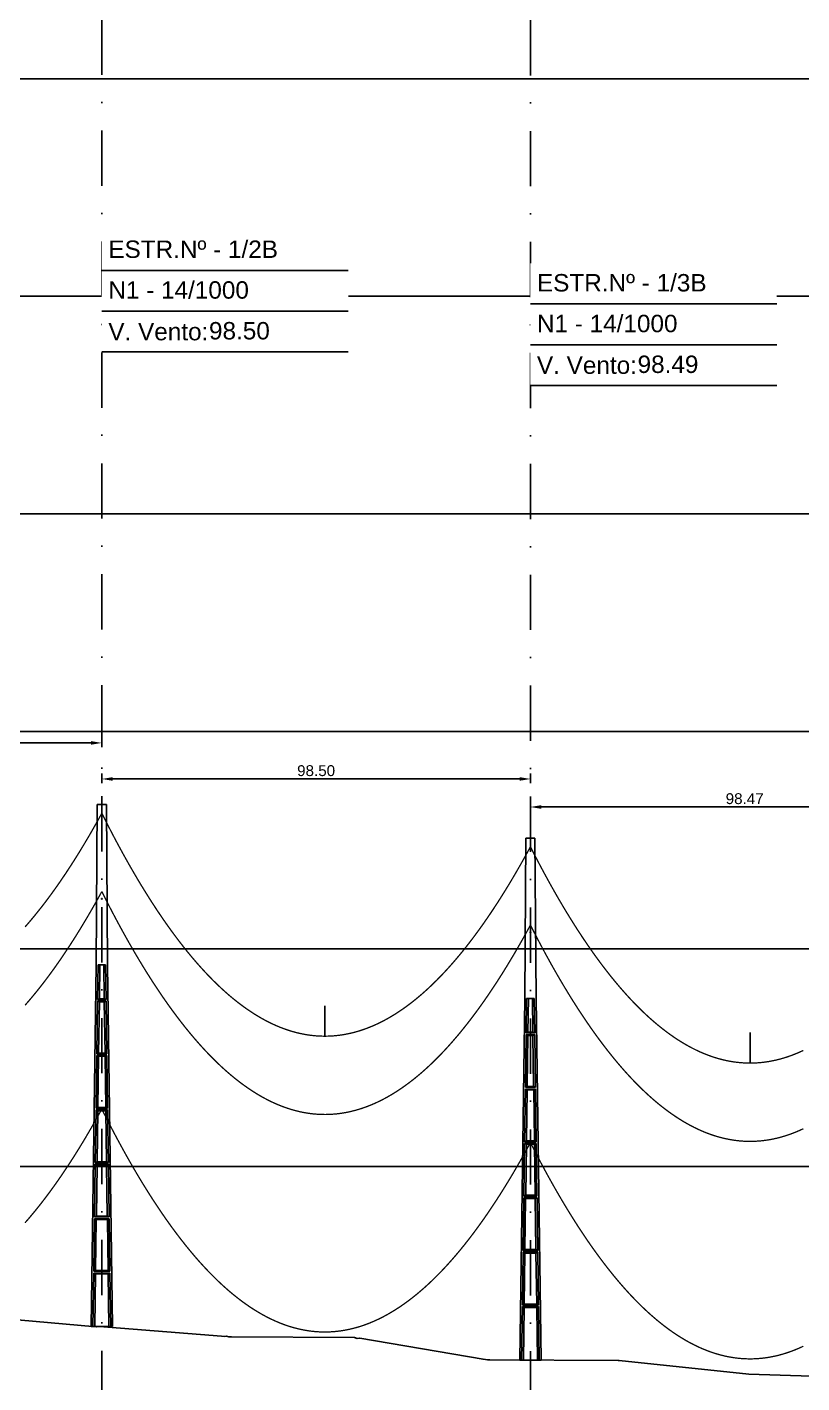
# Model space of a CAD drawing. Header units: metres. Extents: x -121 to 9872, y 3505 to 10721.
# Drawn here: x 1150.8 to 1328.8, y 6977.2 to 7288.9 of the extents above; entities that cross this region are included whole.
import ezdxf
from ezdxf.enums import TextEntityAlignment as Align

# ---------------------------------------------------------------- set-up
doc = ezdxf.new("R2010")
doc.units = ezdxf.units.M
doc.set_wipeout_variables(frame=1)
doc.header["$PDMODE"] = 2
doc.linetypes.add('DASHDOT', pattern=[25.4, 12.7, -6.35, 0, -6.35])
doc.linetypes.add('DASHED', pattern=[0.75, 0.5, -0.25])
for name, color, linetype in [('C-ROAD-PROF', 2, 'DASHED'), ('Cabeçalho', 7, 'Continuous'), ('CON-EOL- CA ORCHID', 240, 'Continuous'), ('CON-EOL- FO', 101, 'Continuous'), ('CON-EOL- PROJEÇÃO', 22, 'Continuous'), ('cotas', 7, 'Continuous'), ('GRID', 253, 'Continuous'), ('Ind_Bloco', 7, 'Continuous'), ('POSTE DT', 7, 'Continuous')]:
    doc.layers.add(name, color=color, linetype=linetype)
doc.styles.add('Arial', font='arial.ttf')
doc.styles.add('SIMM-PADRÃO_(TXT)', font='arial.ttf', dxfattribs={"height": 2})
doc.styles.get("Standard").update_dxf_attribs({"font": 'arial.ttf'})
doc.dimstyles.new('ISO-25', dxfattribs={"dimtxt": 2.5, "dimasz": 2.5, "dimexe": 1.25, "dimexo": 0.625, "dimtad": 1, "dimzin": 1, "dimtxsty": 'Standard', "dimcen": 2.5, "dimaunit": 1, "dimadec": 3, "dimazin": 3, "dimtfac": 1, "dimtmove": 0, "dimatfit": 3, "dimfxlon": 1, "dimarcsym": 0})

# ---------------------------------------------------------------- blocks, each defined once
blk = doc.blocks.new('*U1')
at = {"layer": 'POSTE DT', "extrusion": (0, 1, 0)}
for p, q in [((-3.31, 378.23), (-4.05, 262)), ((-3.31, 378.23), (3.31, 378.23)), ((3.31, 378.23), (4.06, 262)), ((-4.05, 262), (-7.72, 0)), ((-4.05, 262), (-4.05, 262)), ((-2.73, 262), (-3.08, 237.05)), ((-2.73, 262), (2.75, 262)), ((-1.42, 262), (-1.77, 237.57)), ((1.43, 262), (1.77, 237.57)), ((2.75, 262), (3.1, 237.05)), ((4.06, 262), (7.72, 0)), ((3.1, 237.05), (-3.08, 237.05)), ((-3.1, 235.74), (-3.63, 197.65)), ((3.11, 235.73), (-3.1, 235.74)), ((-1.8, 235.21), (-2.32, 198.19)), ((1.8, 235.21), (2.32, 198.19)), ((3.11, 235.73), (3.65, 197.65)), ((-3.65, 196.34), (-4.19, 158.25)), ((-2.35, 195.8), (-2.87, 158.8)), ((2.35, 195.8), (2.87, 158.8)), ((3.66, 196.34), (4.2, 158.25)), ((-4.21, 156.94), (-4.74, 118.85)), ((-2.9, 156.39), (-3.42, 119.41)), ((2.91, 156.39), (3.42, 119.41)), ((4.21, 156.94), (4.75, 118.85)), ((4.75, 118.85), (-4.74, 118.85)), ((-4.76, 117.54), (-5.29, 79.45)), ((4.77, 117.54), (-4.76, 117.54)), ((-3.46, 116.98), (-3.97, 80.02)), ((3.46, 116.98), (3.98, 80.02)), ((4.77, 117.54), (5.3, 79.45)), ((5.3, 79.45), (-5.29, 79.45)), ((-5.31, 78.14), (-5.85, 40.06)), ((5.32, 78.14), (-5.31, 78.14)), ((-4.01, 77.57), (-4.53, 40.63)), ((4.01, 77.57), (4.53, 40.63)), ((5.32, 78.14), (5.85, 40.06)), ((5.85, 40.06), (-5.85, 40.06)), ((-5.86, 38.74), (-6.41, 0)), ((5.87, 38.74), (-5.86, 38.74)), ((-4.56, 38.17), (-5.1, 0)), ((4.56, 38.17), (5.1, 0)), ((5.87, 38.74), (6.41, 0)), ((-6.41, 0), (-7.72, 0)), ((-5.1, 0), (-6.41, 0)), ((5.1, 0), (-5.1, 0)), ((6.41, 0), (5.1, 0)), ((7.72, 0), (6.41, 0))]:
    blk.add_line(p, q, dxfattribs=at)
at = {"layer": 'POSTE DT', "ltscale": 3}
for points in [[(-3.63, 197.65), (3.65, 197.65)], [(-3.65, 196.34), (3.66, 196.34)], [(4.2, 158.25), (-4.19, 158.25)], [(-4.21, 156.94), (4.21, 156.94)]]:
    blk.add_lwpolyline(points, dxfattribs=at)
at = {"layer": 'POSTE DT'}
for points, knots in [([(0.25, 309.94), (0.25, 309.93), (0.25, 309.93), (0.25, 309.92), (0.25, 309.91), (0.25, 309.9), (0.25, 309.89), (0.24, 309.85), (0.22, 309.82), (0.19, 309.77), (0.16, 309.74), (0.11, 309.71), (0.08, 309.7), (0.01, 309.68), (-0.02, 309.68), (-0.08, 309.7), (-0.11, 309.71), (-0.16, 309.74), (-0.18, 309.76), (-0.21, 309.8), (-0.22, 309.82), (-0.24, 309.85), (-0.24, 309.87), (-0.25, 309.89), (-0.25, 309.9), (-0.25, 309.92), (-0.25, 309.92), (-0.25, 309.93), (-0.25, 309.94), (-0.25, 309.95), (-0.25, 309.95), (-0.25, 309.96), (-0.25, 309.97), (-0.24, 310), (-0.23, 310.02), (-0.21, 310.07), (-0.2, 310.09), (-0.15, 310.14), (-0.13, 310.15), (-0.07, 310.18), (-0.03, 310.19), (0.03, 310.19), (0.06, 310.18), (0.12, 310.16), (0.14, 310.14), (0.18, 310.11), (0.2, 310.09), (0.21, 310.06), (0.22, 310.05), (0.23, 310.04), (0.24, 310.01), (0.24, 309.99), (0.25, 309.97), (0.25, 309.96), (0.25, 309.95), (0.25, 309.94), (0.25, 309.94), (0.25, 309.94), (0.25, 309.94)], [-54.728303, -54.728303, -54.728303, -54.728303, -54.309038, -54.309038, -53.647169, -53.647169, -52.532885, -52.532885, -48.86224, -48.86224, -45.282765, -45.282765, -41.52867, -41.52867, -37.867486, -37.867486, -34.454589, -34.454589, -31.301423, -31.301423, -28.48103, -28.48103, -26.961755, -26.961755, -25.7544, -25.7544, -25.136228, -25.136228, -24.64409, -24.64409, -24.094201, -24.094201, -23.191199, -23.191199, -20.494482, -20.494482, -17.342863, -17.342863, -13.645538, -13.645538, -9.835989, -9.835989, -6.296781, -6.296781, -3.005029, -3.005029, 0, 0, 0, 1.527594, 1.527594, 3.697216, 3.697216, 4.489727, 4.489727, 5.01438, 5.01438, 5.095313, 5.095313, 5.095313, 5.095313]), ([(-1.77, 237.57), (-1.99, 237.49), (-2.21, 237.4), (-2.64, 237.22), (-2.86, 237.14), (-3.08, 237.05)], [0, 0, 0, 0, 56.660495, 56.660495, 113.412826, 113.412826, 113.412826, 113.412826]), ([(1.77, 237.57), (1.18, 237.57), (0.59, 237.57), (-0.59, 237.57), (-1.18, 237.57), (-1.77, 237.57)], [0, 0, 0, 0, 67.306894, 67.306894, 134.614447, 134.614447, 134.614447, 134.614447]), ([(3.1, 237.05), (2.87, 237.14), (2.65, 237.23), (2.21, 237.4), (1.99, 237.49), (1.77, 237.57)], [0, 0, 0, 0, 56.738948, 56.738948, 113.38731, 113.38731, 113.38731, 113.38731]), ([(-3.1, 235.74), (-2.88, 235.65), (-2.67, 235.56), (-2.23, 235.39), (-2.02, 235.3), (-1.8, 235.21)], [0.055576, 0.055576, 0.055576, 0.055576, 56.767409, 56.767409, 113.50757, 113.50757, 113.50757, 113.50757]), ([(-1.8, 235.21), (-1.2, 235.21), (-0.6, 235.21), (0.6, 235.21), (1.2, 235.21), (1.8, 235.21)], [0, 0, 0, 0, 68.567797, 68.567797, 137.136247, 137.136247, 137.136247, 137.136247]), ([(1.8, 235.21), (2.02, 235.3), (2.24, 235.38), (2.68, 235.56), (2.89, 235.65), (3.11, 235.73)], [0, 0, 0, 0, 56.845349, 56.845349, 113.599799, 113.599799, 113.599799, 113.599799]), ([(-2.32, 198.19), (-2.54, 198.1), (-2.76, 198.01), (-3.2, 197.83), (-3.41, 197.74), (-3.63, 197.65)], [0, 0, 0, 0, 63.412073, 63.412073, 126.777421, 126.777421, 126.777421, 126.777421]), ([(2.32, 198.19), (1.55, 198.19), (0.77, 198.19), (-0.77, 198.19), (-1.55, 198.19), (-2.32, 198.19)], [0, 0, 0, 0, 88.31008, 88.31008, 176.620652, 176.620652, 176.620652, 176.620652]), ([(3.65, 197.65), (3.43, 197.74), (3.2, 197.83), (2.76, 198.01), (2.54, 198.1), (2.32, 198.19)], [0, 0, 0, 0, 63.488119, 63.488119, 126.880939, 126.880939, 126.880939, 126.880939]), ([(-3.65, 196.34), (-3.43, 196.25), (-3.22, 196.16), (-2.78, 195.98), (-2.57, 195.89), (-2.35, 195.8)], [0.054307, 0.054307, 0.054307, 0.054307, 63.527131, 63.527131, 127.063246, 127.063246, 127.063246, 127.063246]), ([(-2.35, 195.8), (-1.57, 195.8), (-0.78, 195.8), (0.79, 195.8), (1.57, 195.8), (2.35, 195.8)], [0, 0, 0, 0, 89.585713, 89.585713, 179.17191, 179.17191, 179.17191, 179.17191]), ([(2.35, 195.8), (2.57, 195.89), (2.79, 195.98), (3.23, 196.16), (3.45, 196.25), (3.66, 196.34)], [0, 0, 0, 0, 63.60246, 63.60246, 127.109696, 127.109696, 127.109696, 127.109696]), ([(-2.87, 158.8), (-3.09, 158.71), (-3.31, 158.62), (-3.75, 158.43), (-3.97, 158.34), (-4.19, 158.25)], [0, 0, 0, 0, 70.301707, 70.301707, 140.590947, 140.590947, 140.590947, 140.590947]), ([(2.87, 158.8), (1.92, 158.8), (0.96, 158.8), (-0.96, 158.8), (-1.91, 158.8), (-2.87, 158.8)], [0, 0, 0, 0, 109.314454, 109.314454, 218.629264, 218.629264, 218.629264, 218.629264]), ([(4.2, 158.25), (3.98, 158.34), (3.76, 158.44), (3.31, 158.62), (3.09, 158.71), (2.87, 158.8)], [0, 0, 0, 0, 70.379198, 70.379198, 140.659718, 140.659718, 140.659718, 140.659718]), ([(-4.21, 156.94), (-3.99, 156.85), (-3.77, 156.75), (-3.34, 156.57), (-3.12, 156.48), (-2.9, 156.39)], [0.053423, 0.053423, 0.053423, 0.053423, 70.429742, 70.429742, 140.90167, 140.90167, 140.90167, 140.90167]), ([(-2.9, 156.39), (-1.94, 156.39), (-0.97, 156.39), (0.97, 156.39), (1.94, 156.39), (2.91, 156.39)], [0, 0, 0, 0, 110.60219, 110.60219, 221.20473, 221.20473, 221.20473, 221.20473]), ([(2.91, 156.39), (3.12, 156.48), (3.34, 156.57), (3.78, 156.75), (4, 156.85), (4.21, 156.94)], [0, 0, 0, 0, 70.506649, 70.506649, 140.914701, 140.914701, 140.914701, 140.914701]), ([(-3.42, 119.41), (-3.64, 119.32), (-3.86, 119.23), (-4.3, 119.04), (-4.52, 118.95), (-4.74, 118.85)], [0, 0, 0, 0, 77.299547, 77.299547, 154.618634, 154.618634, 154.618634, 154.618634]), ([(3.42, 119.41), (2.28, 119.41), (1.14, 119.41), (-1.14, 119.41), (-2.28, 119.41), (-3.42, 119.41)], [0, 0, 0, 0, 130.319901, 130.319901, 260.640046, 260.640046, 260.640046, 260.640046]), ([(4.75, 118.85), (4.53, 118.95), (4.31, 119.04), (3.87, 119.23), (3.64, 119.32), (3.42, 119.41)], [0, 0, 0, 0, 77.381597, 77.381597, 154.66183, 154.66183, 154.66183, 154.66183]), ([(-4.76, 117.54), (-4.54, 117.45), (-4.32, 117.35), (-3.89, 117.17), (-3.67, 117.07), (-3.46, 116.98)], [0.052784, 0.052784, 0.052784, 0.052784, 77.438432, 77.438432, 154.950301, 154.950301, 154.950301, 154.950301]), ([(-3.46, 116.98), (-2.3, 116.98), (-1.15, 116.98), (1.15, 116.98), (2.31, 116.98), (3.46, 116.98)], [0, 0, 0, 0, 131.617604, 131.617604, 263.235447, 263.235447, 263.235447, 263.235447]), ([(3.46, 116.98), (3.68, 117.07), (3.89, 117.17), (4.33, 117.35), (4.55, 117.45), (4.77, 117.54)], [0, 0, 0, 0, 77.520013, 77.520013, 154.938747, 154.938747, 154.938747, 154.938747]), ([(-3.97, 80.02), (-4.19, 79.93), (-4.41, 79.83), (-4.85, 79.64), (-5.07, 79.55), (-5.29, 79.45)], [0, 0, 0, 0, 84.379671, 84.379671, 168.809376, 168.809376, 168.809376, 168.809376]), ([(3.98, 80.02), (2.65, 80.02), (1.33, 80.02), (-1.32, 80.02), (-2.65, 80.02), (-3.97, 80.02)], [0, 0, 0, 0, 151.326157, 151.326157, 302.652465, 302.652465, 302.652465, 302.652465]), ([(5.3, 79.45), (5.08, 79.55), (4.86, 79.64), (4.42, 79.83), (4.2, 79.93), (3.98, 80.02)], [0, 0, 0, 0, 84.46863, 84.46863, 168.833721, 168.833721, 168.833721, 168.833721]), ([(-5.31, 78.14), (-5.09, 78.05), (-4.88, 77.95), (-4.44, 77.76), (-4.23, 77.67), (-4.01, 77.57)], [0.052308, 0.052308, 0.052308, 0.052308, 84.527725, 84.527725, 169.158824, 169.158824, 169.158824, 169.158824]), ([(-4.01, 77.57), (-2.67, 77.57), (-1.34, 77.57), (1.34, 77.57), (2.67, 77.57), (4.01, 77.57)], [0, 0, 0, 0, 152.632212, 152.632212, 305.264569, 305.264569, 305.264569, 305.264569]), ([(4.01, 77.57), (4.23, 77.67), (4.45, 77.76), (4.88, 77.95), (5.1, 78.05), (5.32, 78.14)], [0, 0, 0, 0, 84.616316, 84.616316, 169.129178, 169.129178, 169.129178, 169.129178]), ([(-4.53, 40.63), (-4.75, 40.53), (-4.97, 40.44), (-5.41, 40.25), (-5.63, 40.15), (-5.85, 40.06)], [0, 0, 0, 0, 91.523648, 91.523648, 183.126775, 183.126775, 183.126775, 183.126775]), ([(4.53, 40.63), (3.02, 40.63), (1.51, 40.63), (-1.51, 40.63), (-3.02, 40.63), (-4.53, 40.63)], [0, 0, 0, 0, 172.33304, 172.33304, 344.666151, 344.666151, 344.666151, 344.666151]), ([(5.85, 40.06), (5.63, 40.15), (5.41, 40.25), (4.97, 40.44), (4.75, 40.53), (4.53, 40.63)], [0, 0, 0, 0, 91.621326, 91.621326, 183.137324, 183.137324, 183.137324, 183.137324]), ([(-5.86, 38.74), (-5.65, 38.65), (-5.43, 38.55), (-5, 38.36), (-4.78, 38.26), (-4.56, 38.17)], [0.026524, 0.026524, 0.026524, 0.026524, 91.679563, 91.679563, 183.466041, 183.466041, 183.466041, 183.466041]), ([(-4.56, 38.17), (-3.04, 38.17), (-1.52, 38.17), (1.52, 38.17), (3.04, 38.17), (4.56, 38.17)], [0, 0, 0, 0, 173.646192, 173.646192, 347.292451, 347.292451, 347.292451, 347.292451]), ([(4.56, 38.17), (4.78, 38.26), (5, 38.36), (5.43, 38.55), (5.65, 38.65), (5.87, 38.74)], [0, 0, 0, 0, 91.776928, 91.776928, 183.448614, 183.448614, 183.448614, 183.448614])]:
    blk.add_open_spline(points, degree=3, knots=knots, dxfattribs=at)
blk = doc.blocks.new('*D333')
at = {"layer": 'cotas', "color": 0, "lineweight": -2, "transparency": 16777216}
for p, q in [((1069.43, 7123.31), (1069.43, 7125.56)), ((1167.94, 7123.31), (1167.94, 7125.56)), ((1071.93, 7124.31), (1165.44, 7124.31))]:
    blk.add_line(p, q, dxfattribs=at)
at = {"layer": 'cotas', "color": 0, "transparency": 16777216}
for points in [[(1071.93, 7124.73), (1071.93, 7123.89), (1069.43, 7124.31)], [(1165.44, 7124.73), (1165.44, 7123.89), (1167.94, 7124.31)]]:
    blk.add_solid(points, dxfattribs=at)
at = {"layer": 'Defpoints', "color": 0, "transparency": 16777216}
for p in [(1167.94, 7124.31), (1069.43, 7119.74), (1167.94, 7110.14)]:
    blk.add_point(p, dxfattribs=at)
at = {"layer": 'cotas', "color": 0, "transparency": 16777216, "insert": (1119.33, 7126.21), "char_height": 2.5, "attachment_point": 5}
blk.add_mtext('98.50', dxfattribs=at)
blk = doc.blocks.new('*D334')
at = {"layer": 'cotas', "color": 0, "lineweight": -2, "transparency": 16777216}
for p, q in [((1167.94, 7115.02), (1167.94, 7117.27)), ((1170.44, 7116.02), (1263.93, 7116.02)), ((1266.43, 7115.02), (1266.43, 7117.27))]:
    blk.add_line(p, q, dxfattribs=at)
at = {"layer": 'cotas', "color": 0, "transparency": 16777216}
for points in [[(1170.44, 7116.44), (1170.44, 7115.61), (1167.94, 7116.02)], [(1263.93, 7116.44), (1263.93, 7115.61), (1266.43, 7116.02)]]:
    blk.add_solid(points, dxfattribs=at)
at = {"layer": 'Defpoints', "color": 0, "transparency": 16777216}
for p in [(1266.43, 7116.02), (1167.94, 7110.14), (1266.43, 7102.46)]:
    blk.add_point(p, dxfattribs=at)
at = {"layer": 'cotas', "color": 0, "transparency": 16777216, "insert": (1217.18, 7117.92), "char_height": 2.5, "attachment_point": 5}
blk.add_mtext('98.50', dxfattribs=at)
blk = doc.blocks.new('*D335')
at = {"layer": 'cotas', "color": 0, "lineweight": -2, "transparency": 16777216}
for p, q in [((1266.43, 7108.58), (1266.43, 7110.83)), ((1268.93, 7109.58), (1362.4, 7109.58)), ((1364.9, 7108.58), (1364.9, 7110.83))]:
    blk.add_line(p, q, dxfattribs=at)
at = {"layer": 'cotas', "color": 0, "transparency": 16777216}
for points in [[(1268.93, 7110), (1268.93, 7109.16), (1266.43, 7109.58)], [(1362.4, 7110), (1362.4, 7109.16), (1364.9, 7109.58)]]:
    blk.add_solid(points, dxfattribs=at)
at = {"layer": 'Defpoints', "color": 0, "transparency": 16777216}
for p in [(1364.9, 7109.58), (1266.43, 7102.46), (1364.9, 7097.63)]:
    blk.add_point(p, dxfattribs=at)
at = {"layer": 'cotas', "color": 0, "transparency": 16777216, "insert": (1315.67, 7111.48), "char_height": 2.5, "attachment_point": 5}
blk.add_mtext('98.47', dxfattribs=at)
blk = doc.blocks.new('BlocoCabecalho')
blk.add_wipeout([(-11.66, -3.34), (44.97, -3.34), (44.97, -31.45), (-11.66, -31.45)])
for points in [[(-11.66, -12.71), (44.97, -12.71)], [(-11.66, -22.08), (44.97, -22.08)], [(-11.66, -31.45), (44.97, -31.45)]]:
    blk.add_lwpolyline(points)
at = {"style": 'SIMM-PADRÃO_(TXT)'}
for tag, p in [('ESTRUTURANUM', (-10.16, -11.03)), ('TIPO_ESFORÇO', (-10.16, -20.4)), ('VÃOVENTO', (12.97, -29.77))]:
    blk.add_attdef(tag, text='', height=4, dxfattribs=at).set_placement(p, align=Align.BOTTOM_LEFT)
at = {"layer": 'Ind_Bloco', "color": 7, "style": 'Arial'}
blk.add_text('V. Vento:', height=4, dxfattribs=at).set_placement((-10.16, -26.77), align=Align.MIDDLE_LEFT)

msp = doc.modelspace()

# ---------------------------------------------------------------- linework, layer by layer
at = {"layer": 'C-ROAD-PROF', "color": 0, "linetype": 'Continuous', "lineweight": -3}
msp.add_lwpolyline([(1141.568, 6992.327), (1166.642, 6990.043), (1167.436, 6990.179), (1195.422, 6987.947), (1196.013, 6987.871), (1196.576, 6987.947), (1197.136, 6987.813), (1197.707, 6987.751), (1226.038, 6987.627), (1226.632, 6987.411), (1227.193, 6987.507), (1255.565, 6982.627), (1256.078, 6982.573), (1256.575, 6982.506), (1257.071, 6982.474), (1286.621, 6982.341), (1286.623, 6982.341), (1286.625, 6982.341), (1286.627, 6982.341), (1286.8, 6982.319), (1316.614, 6979.194), (1371.809, 6977.411)], dxfattribs=at)
at = {"layer": 'CON-EOL- CA ORCHID'}
for p, q in [((1219.184, 7056.891), (1219.184, 7063.891)), ((1316.913, 7050.711), (1316.913, 7057.711))]:
    msp.add_line(p, q, dxfattribs=at)
at = {"layer": 'CON-EOL- CA ORCHID', "const_width": 0.3}
for points in [[(1150.293, 7082.004), (1150.783, 7082.565), (1151.273, 7083.136), (1151.763, 7083.716), (1152.253, 7084.305), (1152.743, 7084.904), (1153.233, 7085.512), (1153.723, 7086.129), (1154.214, 7086.756), (1154.704, 7087.392), (1155.194, 7088.038), (1155.684, 7088.693), (1156.174, 7089.358), (1156.664, 7090.032), (1157.154, 7090.715), (1157.644, 7091.408), (1158.134, 7092.111), (1158.624, 7092.822), (1159.114, 7093.544), (1159.604, 7094.274), (1160.094, 7095.014), (1160.584, 7095.764), (1161.074, 7096.523), (1161.564, 7097.291), (1162.055, 7098.069), (1162.545, 7098.857), (1163.035, 7099.654), (1163.525, 7100.46), (1164.015, 7101.276), (1164.505, 7102.101), (1164.995, 7102.936), (1165.485, 7103.78), (1165.975, 7104.634), (1166.465, 7105.497), (1166.955, 7106.369), (1167.445, 7107.252), (1167.935, 7108.143)], [(1167.935, 7108.143), (1168.425, 7107.165), (1168.915, 7106.195), (1169.405, 7105.236), (1169.895, 7104.286), (1170.386, 7103.345), (1170.876, 7102.414), (1171.366, 7101.493), (1171.856, 7100.581), (1172.346, 7099.678), (1172.836, 7098.785), (1173.326, 7097.902), (1173.816, 7097.028), (1174.306, 7096.163), (1174.796, 7095.308), (1175.286, 7094.462), (1175.776, 7093.626), (1176.266, 7092.8), (1176.756, 7091.982), (1177.246, 7091.175), (1177.736, 7090.376), (1178.226, 7089.588), (1178.716, 7088.808), (1179.206, 7088.039), (1179.696, 7087.278), (1180.186, 7086.527), (1180.676, 7085.786), (1181.166, 7085.054), (1181.656, 7084.331), (1182.146, 7083.618), (1182.636, 7082.914), (1183.126, 7082.22), (1183.616, 7081.535), (1184.106, 7080.859), (1184.597, 7080.193), (1185.087, 7079.537), (1185.577, 7078.89), (1186.067, 7078.252), (1186.557, 7077.624), (1187.047, 7077.005), (1187.537, 7076.395), (1188.027, 7075.795), (1188.517, 7075.205), (1189.007, 7074.623), (1189.497, 7074.051), (1189.987, 7073.489), (1190.477, 7072.936), (1190.967, 7072.392), (1191.457, 7071.858), (1191.947, 7071.333), (1192.437, 7070.818), (1192.927, 7070.312), (1193.417, 7069.815), (1193.907, 7069.328), (1194.397, 7068.85), (1194.887, 7068.381), (1195.377, 7067.922), (1195.867, 7067.472), (1196.357, 7067.032), (1196.847, 7066.601), (1197.337, 7066.179), (1197.827, 7065.767), (1198.317, 7065.364), (1198.808, 7064.971), (1199.298, 7064.587), (1199.788, 7064.212), (1200.278, 7063.846), (1200.768, 7063.49), (1201.258, 7063.144), (1201.748, 7062.806), (1202.238, 7062.478), (1202.728, 7062.16), (1203.218, 7061.851), (1203.708, 7061.551), (1204.198, 7061.26), (1204.688, 7060.979), (1205.178, 7060.707), (1205.668, 7060.445), (1206.158, 7060.192), (1206.648, 7059.948), (1207.138, 7059.714), (1207.628, 7059.489), (1208.118, 7059.273), (1208.608, 7059.067), (1209.098, 7058.87), (1209.588, 7058.682), (1210.078, 7058.504), (1210.568, 7058.335), (1211.058, 7058.175), (1211.548, 7058.025), (1212.038, 7057.884), (1212.528, 7057.753), (1213.019, 7057.63), (1213.509, 7057.518), (1213.999, 7057.414), (1214.489, 7057.32), (1214.979, 7057.235), (1215.469, 7057.16), (1215.959, 7057.093), (1216.449, 7057.037), (1216.939, 7056.989), (1217.429, 7056.951), (1217.919, 7056.922), (1218.409, 7056.903), (1218.899, 7056.893), (1219.389, 7056.892), (1219.879, 7056.9), (1220.369, 7056.918), (1220.859, 7056.946), (1221.349, 7056.982), (1221.839, 7057.028), (1222.329, 7057.084), (1222.819, 7057.148), (1223.309, 7057.222), (1223.799, 7057.305), (1224.289, 7057.398), (1224.779, 7057.5), (1225.269, 7057.611), (1225.759, 7057.732), (1226.249, 7057.862), (1226.74, 7058.002), (1227.23, 7058.15), (1227.72, 7058.308), (1228.21, 7058.476), (1228.7, 7058.652), (1229.19, 7058.839), (1229.68, 7059.034), (1230.17, 7059.239), (1230.66, 7059.453), (1231.15, 7059.676), (1231.64, 7059.909), (1232.13, 7060.152), (1232.62, 7060.403), (1233.11, 7060.664), (1233.6, 7060.934), (1234.09, 7061.214), (1234.58, 7061.503), (1235.07, 7061.801), (1235.56, 7062.109), (1236.05, 7062.426), (1236.54, 7062.752), (1237.03, 7063.088), (1237.52, 7063.433), (1238.01, 7063.788), (1238.5, 7064.152), (1238.99, 7064.525), (1239.48, 7064.908), (1239.97, 7065.3), (1240.46, 7065.701), (1240.951, 7066.112), (1241.441, 7066.532), (1241.931, 7066.961), (1242.421, 7067.4), (1242.911, 7067.848), (1243.401, 7068.306), (1243.891, 7068.773), (1244.381, 7069.249), (1244.871, 7069.735), (1245.361, 7070.23), (1245.851, 7070.735), (1246.341, 7071.249), (1246.831, 7071.772), (1247.321, 7072.305), (1247.811, 7072.847), (1248.301, 7073.398), (1248.791, 7073.959), (1249.281, 7074.53), (1249.771, 7075.109), (1250.261, 7075.698), (1250.751, 7076.297), (1251.241, 7076.905), (1251.731, 7077.522), (1252.221, 7078.149), (1252.711, 7078.785), (1253.201, 7079.431), (1253.691, 7080.086), (1254.181, 7080.75), (1254.671, 7081.424), (1255.162, 7082.108), (1255.652, 7082.8), (1256.142, 7083.503), (1256.632, 7084.214), (1257.122, 7084.935), (1257.612, 7085.666), (1258.102, 7086.406), (1258.592, 7087.155), (1259.082, 7087.914), (1259.572, 7088.682), (1260.062, 7089.46), (1260.552, 7090.247), (1261.042, 7091.044), (1261.532, 7091.85), (1262.022, 7092.666), (1262.512, 7093.491), (1263.002, 7094.326), (1263.492, 7095.17), (1263.982, 7096.023), (1264.472, 7096.886), (1264.962, 7097.759), (1265.452, 7098.641), (1265.942, 7099.532), (1266.432, 7100.433)], [(1266.432, 7100.433), (1266.922, 7099.47), (1267.412, 7098.516), (1267.902, 7097.571), (1268.392, 7096.636), (1268.882, 7095.711), (1269.372, 7094.795), (1269.862, 7093.889), (1270.352, 7092.992), (1270.841, 7092.104), (1271.331, 7091.227), (1271.821, 7090.358), (1272.311, 7089.499), (1272.801, 7088.65), (1273.291, 7087.81), (1273.781, 7086.979), (1274.271, 7086.158), (1274.761, 7085.346), (1275.251, 7084.544), (1275.74, 7083.751), (1276.23, 7082.968), (1276.72, 7082.194), (1277.21, 7081.43), (1277.7, 7080.675), (1278.19, 7079.93), (1278.68, 7079.194), (1279.17, 7078.467), (1279.66, 7077.75), (1280.15, 7077.042), (1280.639, 7076.344), (1281.129, 7075.655), (1281.619, 7074.976), (1282.109, 7074.306), (1282.599, 7073.645), (1283.089, 7072.994), (1283.579, 7072.352), (1284.069, 7071.72), (1284.559, 7071.097), (1285.049, 7070.484), (1285.538, 7069.88), (1286.028, 7069.285), (1286.518, 7068.7), (1287.008, 7068.124), (1287.498, 7067.557), (1287.988, 7067), (1288.478, 7066.453), (1288.968, 7065.914), (1289.458, 7065.385), (1289.948, 7064.866), (1290.437, 7064.356), (1290.927, 7063.855), (1291.417, 7063.364), (1291.907, 7062.882), (1292.397, 7062.409), (1292.887, 7061.946), (1293.377, 7061.492), (1293.867, 7061.048), (1294.357, 7060.613), (1294.847, 7060.187), (1295.336, 7059.77), (1295.826, 7059.364), (1296.316, 7058.966), (1296.806, 7058.578), (1297.296, 7058.199), (1297.786, 7057.829), (1298.276, 7057.469), (1298.766, 7057.118), (1299.256, 7056.777), (1299.746, 7056.445), (1300.235, 7056.122), (1300.725, 7055.809), (1301.215, 7055.505), (1301.705, 7055.21), (1302.195, 7054.925), (1302.685, 7054.649), (1303.175, 7054.382), (1303.665, 7054.125), (1304.155, 7053.877), (1304.645, 7053.639), (1305.134, 7053.409), (1305.624, 7053.189), (1306.114, 7052.979), (1306.604, 7052.778), (1307.094, 7052.586), (1307.584, 7052.403), (1308.074, 7052.23), (1308.564, 7052.066), (1309.054, 7051.912), (1309.544, 7051.767), (1310.033, 7051.631), (1310.523, 7051.505), (1311.013, 7051.388), (1311.503, 7051.28), (1311.993, 7051.181), (1312.483, 7051.092), (1312.973, 7051.013), (1313.463, 7050.942), (1313.953, 7050.881), (1314.443, 7050.829), (1314.932, 7050.787), (1315.422, 7050.754), (1315.912, 7050.73), (1316.402, 7050.716), (1316.892, 7050.711), (1317.382, 7050.715), (1317.872, 7050.729), (1318.362, 7050.751), (1318.852, 7050.784), (1319.342, 7050.825), (1319.831, 7050.876), (1320.321, 7050.937), (1320.811, 7051.006), (1321.301, 7051.085), (1321.791, 7051.173), (1322.281, 7051.271), (1322.771, 7051.378), (1323.261, 7051.494), (1323.751, 7051.62), (1324.241, 7051.755), (1324.73, 7051.899), (1325.22, 7052.053), (1325.71, 7052.216), (1326.2, 7052.388), (1326.69, 7052.57), (1327.18, 7052.761), (1327.67, 7052.962), (1328.16, 7053.171), (1328.65, 7053.39), (1329.14, 7053.619)]]:
    msp.add_lwpolyline(points, dxfattribs=at)
at = {"layer": 'CON-EOL- FO', "color": 4, "const_width": 0.3}
for points in [[(1150.293, 7064.004), (1150.783, 7064.566), (1151.273, 7065.136), (1151.763, 7065.716), (1152.253, 7066.305), (1152.743, 7066.904), (1153.233, 7067.512), (1153.723, 7068.129), (1154.214, 7068.756), (1154.704, 7069.393), (1155.194, 7070.038), (1155.684, 7070.693), (1156.174, 7071.358), (1156.664, 7072.032), (1157.154, 7072.716), (1157.644, 7073.409), (1158.134, 7074.111), (1158.624, 7074.823), (1159.114, 7075.544), (1159.604, 7076.274), (1160.094, 7077.015), (1160.584, 7077.764), (1161.074, 7078.523), (1161.564, 7079.292), (1162.055, 7080.07), (1162.545, 7080.857), (1163.035, 7081.654), (1163.525, 7082.46), (1164.015, 7083.276), (1164.505, 7084.101), (1164.995, 7084.936), (1165.485, 7085.78), (1165.975, 7086.634), (1166.465, 7087.497), (1166.955, 7088.37), (1167.445, 7089.252), (1167.935, 7090.143)], [(1167.935, 7090.143), (1168.425, 7089.165), (1168.915, 7088.196), (1169.405, 7087.236), (1169.895, 7086.286), (1170.386, 7085.345), (1170.876, 7084.414), (1171.366, 7083.493), (1171.856, 7082.581), (1172.346, 7081.678), (1172.836, 7080.785), (1173.326, 7079.902), (1173.816, 7079.028), (1174.306, 7078.163), (1174.796, 7077.308), (1175.286, 7076.463), (1175.776, 7075.626), (1176.266, 7074.8), (1176.756, 7073.983), (1177.246, 7073.175), (1177.736, 7072.377), (1178.226, 7071.588), (1178.716, 7070.809), (1179.206, 7070.039), (1179.696, 7069.278), (1180.186, 7068.527), (1180.676, 7067.786), (1181.166, 7067.054), (1181.656, 7066.331), (1182.146, 7065.618), (1182.636, 7064.914), (1183.126, 7064.22), (1183.616, 7063.535), (1184.106, 7062.86), (1184.597, 7062.194), (1185.087, 7061.537), (1185.577, 7060.89), (1186.067, 7060.252), (1186.557, 7059.624), (1187.047, 7059.005), (1187.537, 7058.395), (1188.027, 7057.795), (1188.517, 7057.205), (1189.007, 7056.623), (1189.497, 7056.052), (1189.987, 7055.489), (1190.477, 7054.936), (1190.967, 7054.392), (1191.457, 7053.858), (1191.947, 7053.333), (1192.437, 7052.818), (1192.927, 7052.312), (1193.417, 7051.815), (1193.907, 7051.328), (1194.397, 7050.85), (1194.887, 7050.381), (1195.377, 7049.922), (1195.867, 7049.473), (1196.357, 7049.032), (1196.847, 7048.601), (1197.337, 7048.18), (1197.827, 7047.767), (1198.317, 7047.364), (1198.808, 7046.971), (1199.298, 7046.587), (1199.788, 7046.212), (1200.278, 7045.847), (1200.768, 7045.491), (1201.258, 7045.144), (1201.748, 7044.807), (1202.238, 7044.479), (1202.728, 7044.16), (1203.218, 7043.851), (1203.708, 7043.551), (1204.198, 7043.261), (1204.688, 7042.979), (1205.178, 7042.708), (1205.668, 7042.445), (1206.158, 7042.192), (1206.648, 7041.948), (1207.138, 7041.714), (1207.628, 7041.489), (1208.118, 7041.273), (1208.608, 7041.067), (1209.098, 7040.87), (1209.588, 7040.682), (1210.078, 7040.504), (1210.568, 7040.335), (1211.058, 7040.176), (1211.548, 7040.025), (1212.038, 7039.884), (1212.528, 7039.753), (1213.019, 7039.631), (1213.509, 7039.518), (1213.999, 7039.414), (1214.489, 7039.32), (1214.979, 7039.235), (1215.469, 7039.16), (1215.959, 7039.094), (1216.449, 7039.037), (1216.939, 7038.989), (1217.429, 7038.951), (1217.919, 7038.922), (1218.409, 7038.903), (1218.899, 7038.893), (1219.389, 7038.892), (1219.879, 7038.901), (1220.369, 7038.919), (1220.859, 7038.946), (1221.349, 7038.982), (1221.839, 7039.028), (1222.329, 7039.084), (1222.819, 7039.148), (1223.309, 7039.222), (1223.799, 7039.306), (1224.289, 7039.398), (1224.779, 7039.5), (1225.269, 7039.612), (1225.759, 7039.732), (1226.249, 7039.862), (1226.74, 7040.002), (1227.23, 7040.15), (1227.72, 7040.309), (1228.21, 7040.476), (1228.7, 7040.653), (1229.19, 7040.839), (1229.68, 7041.034), (1230.17, 7041.239), (1230.66, 7041.453), (1231.15, 7041.677), (1231.64, 7041.91), (1232.13, 7042.152), (1232.62, 7042.403), (1233.11, 7042.664), (1233.6, 7042.934), (1234.09, 7043.214), (1234.58, 7043.503), (1235.07, 7043.801), (1235.56, 7044.109), (1236.05, 7044.426), (1236.54, 7044.753), (1237.03, 7045.088), (1237.52, 7045.434), (1238.01, 7045.788), (1238.5, 7046.152), (1238.99, 7046.525), (1239.48, 7046.908), (1239.97, 7047.3), (1240.46, 7047.701), (1240.951, 7048.112), (1241.441, 7048.532), (1241.931, 7048.961), (1242.421, 7049.4), (1242.911, 7049.848), (1243.401, 7050.306), (1243.891, 7050.773), (1244.381, 7051.249), (1244.871, 7051.735), (1245.361, 7052.23), (1245.851, 7052.735), (1246.341, 7053.249), (1246.831, 7053.772), (1247.321, 7054.305), (1247.811, 7054.847), (1248.301, 7055.399), (1248.791, 7055.959), (1249.281, 7056.53), (1249.771, 7057.11), (1250.261, 7057.699), (1250.751, 7058.297), (1251.241, 7058.905), (1251.731, 7059.523), (1252.221, 7060.149), (1252.711, 7060.786), (1253.201, 7061.431), (1253.691, 7062.086), (1254.181, 7062.751), (1254.671, 7063.425), (1255.162, 7064.108), (1255.652, 7064.801), (1256.142, 7065.503), (1256.632, 7066.214), (1257.122, 7066.936), (1257.612, 7067.666), (1258.102, 7068.406), (1258.592, 7069.155), (1259.082, 7069.914), (1259.572, 7070.683), (1260.062, 7071.46), (1260.552, 7072.248), (1261.042, 7073.044), (1261.532, 7073.851), (1262.022, 7074.666), (1262.512, 7075.491), (1263.002, 7076.326), (1263.492, 7077.17), (1263.982, 7078.023), (1264.472, 7078.886), (1264.962, 7079.759), (1265.452, 7080.641), (1265.942, 7081.532), (1266.432, 7082.433)]]:
    msp.add_lwpolyline(points, dxfattribs=at)
at = {"layer": 'CON-EOL- FO', "lineweight": 30, "const_width": 0.3}
for points in [[(1150.293, 7064.004), (1150.783, 7064.565), (1151.273, 7065.136), (1151.763, 7065.716), (1152.253, 7066.305), (1152.743, 7066.904), (1153.233, 7067.512), (1153.723, 7068.129), (1154.214, 7068.756), (1154.704, 7069.393), (1155.194, 7070.038), (1155.684, 7070.693), (1156.174, 7071.358), (1156.664, 7072.032), (1157.154, 7072.716), (1157.644, 7073.408), (1158.134, 7074.111), (1158.624, 7074.823), (1159.114, 7075.544), (1159.604, 7076.274), (1160.094, 7077.015), (1160.584, 7077.764), (1161.074, 7078.523), (1161.564, 7079.292), (1162.055, 7080.07), (1162.545, 7080.857), (1163.035, 7081.654), (1163.525, 7082.46), (1164.015, 7083.276), (1164.505, 7084.101), (1164.995, 7084.936), (1165.485, 7085.78), (1165.975, 7086.634), (1166.465, 7087.497), (1166.955, 7088.37), (1167.445, 7089.252), (1167.935, 7090.143)], [(1167.935, 7090.143), (1168.425, 7089.165), (1168.915, 7088.196), (1169.405, 7087.236), (1169.895, 7086.286), (1170.386, 7085.345), (1170.876, 7084.414), (1171.366, 7083.493), (1171.856, 7082.581), (1172.346, 7081.678), (1172.836, 7080.785), (1173.326, 7079.902), (1173.816, 7079.028), (1174.306, 7078.163), (1174.796, 7077.308), (1175.286, 7076.463), (1175.776, 7075.626), (1176.266, 7074.8), (1176.756, 7073.983), (1177.246, 7073.175), (1177.736, 7072.377), (1178.226, 7071.588), (1178.716, 7070.809), (1179.206, 7070.039), (1179.696, 7069.278), (1180.186, 7068.527), (1180.676, 7067.786), (1181.166, 7067.054), (1181.656, 7066.331), (1182.146, 7065.618), (1182.636, 7064.914), (1183.126, 7064.22), (1183.616, 7063.535), (1184.106, 7062.86), (1184.597, 7062.194), (1185.087, 7061.537), (1185.577, 7060.89), (1186.067, 7060.252), (1186.557, 7059.624), (1187.047, 7059.005), (1187.537, 7058.395), (1188.027, 7057.795), (1188.517, 7057.205), (1189.007, 7056.623), (1189.497, 7056.052), (1189.987, 7055.489), (1190.477, 7054.936), (1190.967, 7054.392), (1191.457, 7053.858), (1191.947, 7053.333), (1192.437, 7052.818), (1192.927, 7052.312), (1193.417, 7051.815), (1193.907, 7051.328), (1194.397, 7050.85), (1194.887, 7050.381), (1195.377, 7049.922), (1195.867, 7049.473), (1196.357, 7049.032), (1196.847, 7048.601), (1197.337, 7048.18), (1197.827, 7047.767), (1198.317, 7047.364), (1198.808, 7046.971), (1199.298, 7046.587), (1199.788, 7046.212), (1200.278, 7045.847), (1200.768, 7045.491), (1201.258, 7045.144), (1201.748, 7044.807), (1202.238, 7044.479), (1202.728, 7044.16), (1203.218, 7043.851), (1203.708, 7043.551), (1204.198, 7043.26), (1204.688, 7042.979), (1205.178, 7042.708), (1205.668, 7042.445), (1206.158, 7042.192), (1206.648, 7041.948), (1207.138, 7041.714), (1207.628, 7041.489), (1208.118, 7041.273), (1208.608, 7041.067), (1209.098, 7040.87), (1209.588, 7040.682), (1210.078, 7040.504), (1210.568, 7040.335), (1211.058, 7040.176), (1211.548, 7040.025), (1212.038, 7039.884), (1212.528, 7039.753), (1213.019, 7039.631), (1213.509, 7039.518), (1213.999, 7039.414), (1214.489, 7039.32), (1214.979, 7039.235), (1215.469, 7039.16), (1215.959, 7039.094), (1216.449, 7039.037), (1216.939, 7038.989), (1217.429, 7038.951), (1217.919, 7038.922), (1218.409, 7038.903), (1218.899, 7038.893), (1219.389, 7038.892), (1219.879, 7038.901), (1220.369, 7038.919), (1220.859, 7038.946), (1221.349, 7038.982), (1221.839, 7039.028), (1222.329, 7039.084), (1222.819, 7039.148), (1223.309, 7039.222), (1223.799, 7039.306), (1224.289, 7039.398), (1224.779, 7039.5), (1225.269, 7039.612), (1225.759, 7039.732), (1226.249, 7039.862), (1226.74, 7040.002), (1227.23, 7040.15), (1227.72, 7040.308), (1228.21, 7040.476), (1228.7, 7040.653), (1229.19, 7040.839), (1229.68, 7041.034), (1230.17, 7041.239), (1230.66, 7041.453), (1231.15, 7041.677), (1231.64, 7041.91), (1232.13, 7042.152), (1232.62, 7042.403), (1233.11, 7042.664), (1233.6, 7042.934), (1234.09, 7043.214), (1234.58, 7043.503), (1235.07, 7043.801), (1235.56, 7044.109), (1236.05, 7044.426), (1236.54, 7044.753), (1237.03, 7045.088), (1237.52, 7045.434), (1238.01, 7045.788), (1238.5, 7046.152), (1238.99, 7046.525), (1239.48, 7046.908), (1239.97, 7047.3), (1240.46, 7047.701), (1240.951, 7048.112), (1241.441, 7048.532), (1241.931, 7048.961), (1242.421, 7049.4), (1242.911, 7049.848), (1243.401, 7050.306), (1243.891, 7050.773), (1244.381, 7051.249), (1244.871, 7051.735), (1245.361, 7052.23), (1245.851, 7052.735), (1246.341, 7053.249), (1246.831, 7053.772), (1247.321, 7054.305), (1247.811, 7054.847), (1248.301, 7055.399), (1248.791, 7055.959), (1249.281, 7056.53), (1249.771, 7057.109), (1250.261, 7057.699), (1250.751, 7058.297), (1251.241, 7058.905), (1251.731, 7059.523), (1252.221, 7060.149), (1252.711, 7060.785), (1253.201, 7061.431), (1253.691, 7062.086), (1254.181, 7062.751), (1254.671, 7063.425), (1255.162, 7064.108), (1255.652, 7064.801), (1256.142, 7065.503), (1256.632, 7066.214), (1257.122, 7066.936), (1257.612, 7067.666), (1258.102, 7068.406), (1258.592, 7069.155), (1259.082, 7069.914), (1259.572, 7070.683), (1260.062, 7071.46), (1260.552, 7072.248), (1261.042, 7073.044), (1261.532, 7073.85), (1262.022, 7074.666), (1262.512, 7075.491), (1263.002, 7076.326), (1263.492, 7077.17), (1263.982, 7078.023), (1264.472, 7078.886), (1264.962, 7079.759), (1265.452, 7080.641), (1265.942, 7081.532), (1266.432, 7082.433)], [(1266.432, 7082.433), (1266.922, 7081.47), (1267.412, 7080.516), (1267.902, 7079.572), (1268.392, 7078.637), (1268.882, 7077.711), (1269.372, 7076.795), (1269.862, 7075.889), (1270.352, 7074.992), (1270.841, 7074.105), (1271.331, 7073.227), (1271.821, 7072.358), (1272.311, 7071.499), (1272.801, 7070.65), (1273.291, 7069.81), (1273.781, 7068.979), (1274.271, 7068.158), (1274.761, 7067.347), (1275.251, 7066.544), (1275.74, 7065.752), (1276.23, 7064.968), (1276.72, 7064.195), (1277.21, 7063.43), (1277.7, 7062.675), (1278.19, 7061.93), (1278.68, 7061.194), (1279.17, 7060.467), (1279.66, 7059.75), (1280.15, 7059.043), (1280.639, 7058.344), (1281.129, 7057.655), (1281.619, 7056.976), (1282.109, 7056.306), (1282.599, 7055.646), (1283.089, 7054.994), (1283.579, 7054.353), (1284.069, 7053.72), (1284.559, 7053.097), (1285.049, 7052.484), (1285.538, 7051.88), (1286.028, 7051.285), (1286.518, 7050.7), (1287.008, 7050.124), (1287.498, 7049.558), (1287.988, 7049), (1288.478, 7048.453), (1288.968, 7047.915), (1289.458, 7047.386), (1289.948, 7046.866), (1290.437, 7046.356), (1290.927, 7045.855), (1291.417, 7045.364), (1291.907, 7044.882), (1292.397, 7044.409), (1292.887, 7043.946), (1293.377, 7043.492), (1293.867, 7043.048), (1294.357, 7042.613), (1294.847, 7042.187), (1295.336, 7041.771), (1295.826, 7041.364), (1296.316, 7040.966), (1296.806, 7040.578), (1297.296, 7040.199), (1297.786, 7039.83), (1298.276, 7039.469), (1298.766, 7039.119), (1299.256, 7038.777), (1299.746, 7038.445), (1300.235, 7038.122), (1300.725, 7037.809), (1301.215, 7037.505), (1301.705, 7037.21), (1302.195, 7036.925), (1302.685, 7036.649), (1303.175, 7036.382), (1303.665, 7036.125), (1304.155, 7035.877), (1304.645, 7035.639), (1305.134, 7035.41), (1305.624, 7035.19), (1306.114, 7034.979), (1306.604, 7034.778), (1307.094, 7034.586), (1307.584, 7034.404), (1308.074, 7034.231), (1308.564, 7034.067), (1309.054, 7033.912), (1309.544, 7033.767), (1310.033, 7033.631), (1310.523, 7033.505), (1311.013, 7033.388), (1311.503, 7033.28), (1311.993, 7033.182), (1312.483, 7033.093), (1312.973, 7033.013), (1313.463, 7032.942), (1313.953, 7032.881), (1314.443, 7032.83), (1314.932, 7032.787), (1315.422, 7032.754), (1315.912, 7032.73), (1316.402, 7032.716), (1316.892, 7032.711), (1317.382, 7032.715), (1317.872, 7032.729), (1318.362, 7032.752), (1318.852, 7032.784), (1319.342, 7032.826), (1319.831, 7032.877), (1320.321, 7032.937), (1320.811, 7033.006), (1321.301, 7033.085), (1321.791, 7033.174), (1322.281, 7033.271), (1322.771, 7033.378), (1323.261, 7033.495), (1323.751, 7033.62), (1324.241, 7033.755), (1324.73, 7033.9), (1325.22, 7034.053), (1325.71, 7034.216), (1326.2, 7034.389), (1326.69, 7034.57), (1327.18, 7034.761), (1327.67, 7034.962), (1328.16, 7035.171), (1328.65, 7035.391), (1329.14, 7035.619)], [(1266.432, 7082.433), (1266.922, 7081.47), (1267.412, 7080.516), (1267.902, 7079.572), (1268.392, 7078.637), (1268.882, 7077.711), (1269.372, 7076.795), (1269.862, 7075.889), (1270.352, 7074.992), (1270.841, 7074.105), (1271.331, 7073.227), (1271.821, 7072.358), (1272.311, 7071.499), (1272.801, 7070.65), (1273.291, 7069.81), (1273.781, 7068.979), (1274.271, 7068.158), (1274.761, 7067.347), (1275.251, 7066.544), (1275.74, 7065.752), (1276.23, 7064.968), (1276.72, 7064.195), (1277.21, 7063.43), (1277.7, 7062.675), (1278.19, 7061.93), (1278.68, 7061.194), (1279.17, 7060.467), (1279.66, 7059.75), (1280.15, 7059.043), (1280.639, 7058.344), (1281.129, 7057.655), (1281.619, 7056.976), (1282.109, 7056.306), (1282.599, 7055.645), (1283.089, 7054.994), (1283.579, 7054.353), (1284.069, 7053.72), (1284.559, 7053.097), (1285.049, 7052.484), (1285.538, 7051.88), (1286.028, 7051.285), (1286.518, 7050.7), (1287.008, 7050.124), (1287.498, 7049.558), (1287.988, 7049), (1288.478, 7048.453), (1288.968, 7047.915), (1289.458, 7047.386), (1289.948, 7046.866), (1290.437, 7046.356), (1290.927, 7045.855), (1291.417, 7045.364), (1291.907, 7044.882), (1292.397, 7044.409), (1292.887, 7043.946), (1293.377, 7043.492), (1293.867, 7043.048), (1294.357, 7042.613), (1294.847, 7042.187), (1295.336, 7041.771), (1295.826, 7041.364), (1296.316, 7040.966), (1296.806, 7040.578), (1297.296, 7040.199), (1297.786, 7039.829), (1298.276, 7039.469), (1298.766, 7039.119), (1299.256, 7038.777), (1299.746, 7038.445), (1300.235, 7038.122), (1300.725, 7037.809), (1301.215, 7037.505), (1301.705, 7037.21), (1302.195, 7036.925), (1302.685, 7036.649), (1303.175, 7036.382), (1303.665, 7036.125), (1304.155, 7035.877), (1304.645, 7035.639), (1305.134, 7035.41), (1305.624, 7035.19), (1306.114, 7034.979), (1306.604, 7034.778), (1307.094, 7034.586), (1307.584, 7034.404), (1308.074, 7034.231), (1308.564, 7034.067), (1309.054, 7033.912), (1309.544, 7033.767), (1310.033, 7033.631), (1310.523, 7033.505), (1311.013, 7033.388), (1311.503, 7033.28), (1311.993, 7033.182), (1312.483, 7033.092), (1312.973, 7033.013), (1313.463, 7032.942), (1313.953, 7032.881), (1314.443, 7032.829), (1314.932, 7032.787), (1315.422, 7032.754), (1315.912, 7032.73), (1316.402, 7032.716), (1316.892, 7032.711), (1317.382, 7032.715), (1317.872, 7032.729), (1318.362, 7032.752), (1318.852, 7032.784), (1319.342, 7032.826), (1319.831, 7032.876), (1320.321, 7032.937), (1320.811, 7033.006), (1321.301, 7033.085), (1321.791, 7033.174), (1322.281, 7033.271), (1322.771, 7033.378), (1323.261, 7033.495), (1323.751, 7033.62), (1324.241, 7033.755), (1324.73, 7033.9), (1325.22, 7034.053), (1325.71, 7034.216), (1326.2, 7034.389), (1326.69, 7034.57), (1327.18, 7034.761), (1327.67, 7034.962), (1328.16, 7035.171), (1328.65, 7035.391), (1329.14, 7035.619)]]:
    msp.add_lwpolyline(points, dxfattribs=at)
at = {"layer": 'CON-EOL- PROJEÇÃO', "lineweight": 30, "const_width": 0.3}
for points in [[(1150.293, 7014.004), (1150.783, 7014.565), (1151.273, 7015.136), (1151.763, 7015.716), (1152.253, 7016.305), (1152.743, 7016.904), (1153.233, 7017.512), (1153.723, 7018.129), (1154.214, 7018.756), (1154.704, 7019.392), (1155.194, 7020.038), (1155.684, 7020.693), (1156.174, 7021.358), (1156.664, 7022.032), (1157.154, 7022.715), (1157.644, 7023.408), (1158.134, 7024.111), (1158.624, 7024.822), (1159.114, 7025.544), (1159.604, 7026.274), (1160.094, 7027.014), (1160.584, 7027.764), (1161.074, 7028.523), (1161.564, 7029.291), (1162.055, 7030.069), (1162.545, 7030.857), (1163.035, 7031.654), (1163.525, 7032.46), (1164.015, 7033.276), (1164.505, 7034.101), (1164.995, 7034.936), (1165.485, 7035.78), (1165.975, 7036.634), (1166.465, 7037.497), (1166.955, 7038.369), (1167.445, 7039.252), (1167.935, 7040.143)], [(1167.935, 7040.143), (1168.425, 7039.165), (1168.915, 7038.195), (1169.405, 7037.236), (1169.895, 7036.286), (1170.386, 7035.345), (1170.876, 7034.414), (1171.366, 7033.493), (1171.856, 7032.581), (1172.346, 7031.678), (1172.836, 7030.785), (1173.326, 7029.902), (1173.816, 7029.028), (1174.306, 7028.163), (1174.796, 7027.308), (1175.286, 7026.462), (1175.776, 7025.626), (1176.266, 7024.8), (1176.756, 7023.982), (1177.246, 7023.175), (1177.736, 7022.376), (1178.226, 7021.588), (1178.716, 7020.808), (1179.206, 7020.038), (1179.696, 7019.278), (1180.186, 7018.527), (1180.676, 7017.786), (1181.166, 7017.054), (1181.656, 7016.331), (1182.146, 7015.618), (1182.636, 7014.914), (1183.126, 7014.22), (1183.616, 7013.535), (1184.106, 7012.859), (1184.597, 7012.193), (1185.087, 7011.537), (1185.577, 7010.89), (1186.067, 7010.252), (1186.557, 7009.624), (1187.047, 7009.005), (1187.537, 7008.395), (1188.027, 7007.795), (1188.517, 7007.205), (1189.007, 7006.623), (1189.497, 7006.051), (1189.987, 7005.489), (1190.477, 7004.936), (1190.967, 7004.392), (1191.457, 7003.858), (1191.947, 7003.333), (1192.437, 7002.818), (1192.927, 7002.312), (1193.417, 7001.815), (1193.907, 7001.328), (1194.397, 7000.85), (1194.887, 7000.381), (1195.377, 6999.922), (1195.867, 6999.472), (1196.357, 6999.032), (1196.847, 6998.601), (1197.337, 6998.179), (1197.827, 6997.767), (1198.317, 6997.364), (1198.808, 6996.971), (1199.298, 6996.587), (1199.788, 6996.212), (1200.278, 6995.846), (1200.768, 6995.49), (1201.258, 6995.144), (1201.748, 6994.806), (1202.238, 6994.478), (1202.728, 6994.16), (1203.218, 6993.851), (1203.708, 6993.551), (1204.198, 6993.26), (1204.688, 6992.979), (1205.178, 6992.707), (1205.668, 6992.445), (1206.158, 6992.192), (1206.648, 6991.948), (1207.138, 6991.714), (1207.628, 6991.489), (1208.118, 6991.273), (1208.608, 6991.067), (1209.098, 6990.87), (1209.588, 6990.682), (1210.078, 6990.504), (1210.568, 6990.335), (1211.058, 6990.175), (1211.548, 6990.025), (1212.038, 6989.884), (1212.528, 6989.753), (1213.019, 6989.63), (1213.509, 6989.518), (1213.999, 6989.414), (1214.489, 6989.32), (1214.979, 6989.235), (1215.469, 6989.16), (1215.959, 6989.093), (1216.449, 6989.037), (1216.939, 6988.989), (1217.429, 6988.951), (1217.919, 6988.922), (1218.409, 6988.903), (1218.899, 6988.893), (1219.389, 6988.892), (1219.879, 6988.9), (1220.369, 6988.918), (1220.859, 6988.946), (1221.349, 6988.982), (1221.839, 6989.028), (1222.329, 6989.084), (1222.819, 6989.148), (1223.309, 6989.222), (1223.799, 6989.305), (1224.289, 6989.398), (1224.779, 6989.5), (1225.269, 6989.611), (1225.759, 6989.732), (1226.249, 6989.862), (1226.74, 6990.002), (1227.23, 6990.15), (1227.72, 6990.308), (1228.21, 6990.476), (1228.7, 6990.652), (1229.19, 6990.839), (1229.68, 6991.034), (1230.17, 6991.239), (1230.66, 6991.453), (1231.15, 6991.676), (1231.64, 6991.909), (1232.13, 6992.152), (1232.62, 6992.403), (1233.11, 6992.664), (1233.6, 6992.934), (1234.09, 6993.214), (1234.58, 6993.503), (1235.07, 6993.801), (1235.56, 6994.109), (1236.05, 6994.426), (1236.54, 6994.752), (1237.03, 6995.088), (1237.52, 6995.433), (1238.01, 6995.788), (1238.5, 6996.152), (1238.99, 6996.525), (1239.48, 6996.908), (1239.97, 6997.3), (1240.46, 6997.701), (1240.951, 6998.112), (1241.441, 6998.532), (1241.931, 6998.961), (1242.421, 6999.4), (1242.911, 6999.848), (1243.401, 7000.306), (1243.891, 7000.773), (1244.381, 7001.249), (1244.871, 7001.735), (1245.361, 7002.23), (1245.851, 7002.735), (1246.341, 7003.249), (1246.831, 7003.772), (1247.321, 7004.305), (1247.811, 7004.847), (1248.301, 7005.398), (1248.791, 7005.959), (1249.281, 7006.53), (1249.771, 7007.109), (1250.261, 7007.698), (1250.751, 7008.297), (1251.241, 7008.905), (1251.731, 7009.522), (1252.221, 7010.149), (1252.711, 7010.785), (1253.201, 7011.431), (1253.691, 7012.086), (1254.181, 7012.75), (1254.671, 7013.424), (1255.162, 7014.108), (1255.652, 7014.8), (1256.142, 7015.503), (1256.632, 7016.214), (1257.122, 7016.935), (1257.612, 7017.666), (1258.102, 7018.406), (1258.592, 7019.155), (1259.082, 7019.914), (1259.572, 7020.682), (1260.062, 7021.46), (1260.552, 7022.247), (1261.042, 7023.044), (1261.532, 7023.85), (1262.022, 7024.666), (1262.512, 7025.491), (1263.002, 7026.326), (1263.492, 7027.17), (1263.982, 7028.023), (1264.472, 7028.886), (1264.962, 7029.759), (1265.452, 7030.641), (1265.942, 7031.532), (1266.432, 7032.433)], [(1266.432, 7032.433), (1266.922, 7031.47), (1267.412, 7030.516), (1267.902, 7029.571), (1268.392, 7028.636), (1268.882, 7027.711), (1269.372, 7026.795), (1269.862, 7025.889), (1270.352, 7024.992), (1270.841, 7024.104), (1271.331, 7023.227), (1271.821, 7022.358), (1272.311, 7021.499), (1272.801, 7020.65), (1273.291, 7019.81), (1273.781, 7018.979), (1274.271, 7018.158), (1274.761, 7017.346), (1275.251, 7016.544), (1275.74, 7015.751), (1276.23, 7014.968), (1276.72, 7014.194), (1277.21, 7013.43), (1277.7, 7012.675), (1278.19, 7011.93), (1278.68, 7011.194), (1279.17, 7010.467), (1279.66, 7009.75), (1280.15, 7009.042), (1280.639, 7008.344), (1281.129, 7007.655), (1281.619, 7006.976), (1282.109, 7006.306), (1282.599, 7005.645), (1283.089, 7004.994), (1283.579, 7004.352), (1284.069, 7003.72), (1284.559, 7003.097), (1285.049, 7002.484), (1285.538, 7001.88), (1286.028, 7001.285), (1286.518, 7000.7), (1287.008, 7000.124), (1287.498, 6999.557), (1287.988, 6999), (1288.478, 6998.453), (1288.968, 6997.914), (1289.458, 6997.385), (1289.948, 6996.866), (1290.437, 6996.356), (1290.927, 6995.855), (1291.417, 6995.364), (1291.907, 6994.882), (1292.397, 6994.409), (1292.887, 6993.946), (1293.377, 6993.492), (1293.867, 6993.048), (1294.357, 6992.613), (1294.847, 6992.187), (1295.336, 6991.77), (1295.826, 6991.364), (1296.316, 6990.966), (1296.806, 6990.578), (1297.296, 6990.199), (1297.786, 6989.829), (1298.276, 6989.469), (1298.766, 6989.118), (1299.256, 6988.777), (1299.746, 6988.445), (1300.235, 6988.122), (1300.725, 6987.809), (1301.215, 6987.505), (1301.705, 6987.21), (1302.195, 6986.925), (1302.685, 6986.649), (1303.175, 6986.382), (1303.665, 6986.125), (1304.155, 6985.877), (1304.645, 6985.639), (1305.134, 6985.409), (1305.624, 6985.189), (1306.114, 6984.979), (1306.604, 6984.778), (1307.094, 6984.586), (1307.584, 6984.403), (1308.074, 6984.23), (1308.564, 6984.066), (1309.054, 6983.912), (1309.544, 6983.767), (1310.033, 6983.631), (1310.523, 6983.505), (1311.013, 6983.388), (1311.503, 6983.28), (1311.993, 6983.181), (1312.483, 6983.092), (1312.973, 6983.013), (1313.463, 6982.942), (1313.953, 6982.881), (1314.443, 6982.829), (1314.932, 6982.787), (1315.422, 6982.754), (1315.912, 6982.73), (1316.402, 6982.716), (1316.892, 6982.711), (1317.382, 6982.715), (1317.872, 6982.729), (1318.362, 6982.751), (1318.852, 6982.784), (1319.342, 6982.825), (1319.831, 6982.876), (1320.321, 6982.937), (1320.811, 6983.006), (1321.301, 6983.085), (1321.791, 6983.173), (1322.281, 6983.271), (1322.771, 6983.378), (1323.261, 6983.494), (1323.751, 6983.62), (1324.241, 6983.755), (1324.73, 6983.899), (1325.22, 6984.053), (1325.71, 6984.216), (1326.2, 6984.388), (1326.69, 6984.57), (1327.18, 6984.761), (1327.67, 6984.962), (1328.16, 6985.171), (1328.65, 6985.39), (1329.14, 6985.619)]]:
    msp.add_lwpolyline(points, dxfattribs=at)
at = {"layer": 'GRID', "linetype": 'DASHDOT'}
for p, q in [((1167.935, 7877.069), (1167.935, 5510.3)), ((1266.432, 7876.973), (1266.432, 5510.205))]:
    msp.add_line(p, q, dxfattribs=at)
at = {"layer": 'GRID'}
for points in [[(-30.298, 7276.973), (7827.812, 7276.973)], [(-30.298, 7226.973), (7827.812, 7226.973)], [(-30.298, 7226.973), (7827.812, 7226.973)], [(-30.298, 7176.973), (7827.812, 7176.973)], [(-30.298, 7176.973), (7827.812, 7176.973)], [(-30.298, 7126.973), (7827.812, 7126.973)], [(-30.298, 7126.973), (7827.812, 7126.973)], [(-30.298, 7076.973), (7827.812, 7076.973)], [(-30.298, 7076.973), (7827.812, 7076.973)], [(-30.298, 7026.973), (7827.812, 7026.973)], [(-30.298, 7026.973), (7827.812, 7026.973)], [(-30.298, 7026.973), (7827.812, 7026.973)], [(-30.298, 7026.973), (7827.812, 7026.973)]]:
    msp.add_lwpolyline(points, dxfattribs=at)

# ---------------------------------------------------------------- block references
at = {"layer": 'POSTE DT', "xscale": 0.3172702451939489, "yscale": 0.3172702451939489, "zscale": 0.3172702451939489}
for p in [(1167.935, 6990.143), (1266.432, 6982.433)]:
    msp.add_blockref('*U1', p, dxfattribs=at)

# ---------------------------------------------------------------- dimensions: what is measured, and where the dimension line sits
at = {"layer": 'cotas'}
dim = msp.add_linear_dim(base=(1167.935, 7124.311), p1=(1069.432, 7119.735), p2=(1167.935, 7110.139), dimstyle='ISO-25', dxfattribs=at)
dim.commit()
dim.dimension.update_dxf_attribs({"geometry": '*D333', "text_midpoint": (1119.33, 7124.311), "dimtype": 160})
for base, p1, p2, picture, middle in [((1266.432, 7116.023), (1167.935, 7110.139), (1266.432, 7102.463), '*D334', (1217.184, 7117.925)), ((1364.902, 7109.581), (1266.432, 7102.463), (1364.902, 7097.633), '*D335', (1315.667, 7111.483))]:
    dim = msp.add_linear_dim(base=base, p1=p1, p2=p2, dimstyle='ISO-25', dxfattribs=at)
    dim.commit()
    dim.dimension.update_dxf_attribs({"geometry": picture, "text_midpoint": middle})

# ---------------------------------------------------------------- next in the draw order: block references
at = {"layer": 'Cabeçalho'}
for p, values in [((1179.591, 7245.634), {'ESTRUTURANUM': 'ESTR.Nº - 1/2B', 'TIPO_ESFORÇO': 'N1 - 14/1000', 'VÃOVENTO': '98.50'}), ((1278.088, 7237.924), {'ESTRUTURANUM': 'ESTR.Nº - 1/3B', 'TIPO_ESFORÇO': 'N1 - 14/1000', 'VÃOVENTO': '98.49'})]:
    msp.add_blockref('BlocoCabecalho', p, dxfattribs=at).add_auto_attribs(values)

doc.saveas('drawing.dxf')
